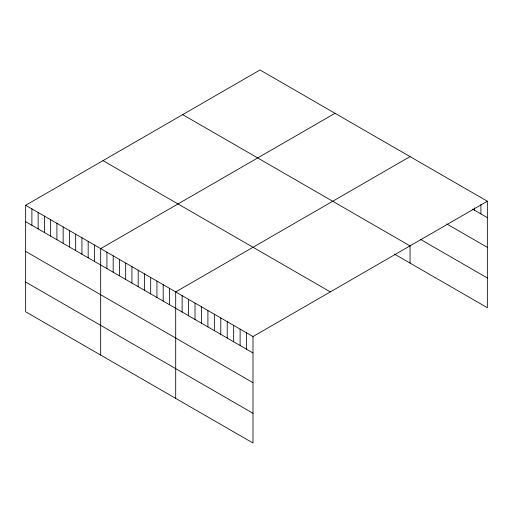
<?xml version="1.0" encoding="UTF-8"?>
<svg xmlns="http://www.w3.org/2000/svg" width="513" height="513" viewBox="0 0 513 513"><rect width="100%" height="100%" fill="white"/><g stroke="black" fill="none" stroke-linecap="round" stroke-linejoin="round"><path stroke-width="0.77" d="M487.35 201.237L252.992 336.541L252.992 443.02L25.65 311.763L25.65 205.283L260.008 69.98L487.35 201.237L487.35 307.717L394.42 254.07M335.027 113.296L100.676 248.6L100.676 355.079M410.054 156.606L175.696 291.91L175.696 398.396M472.537 209.092L487.35 217.64M446.772 223.937L487.35 247.369M420.359 239.314L487.35 277.995M182.666 114.63L410.015 245.887M102.985 160.633L330.334 291.891M25.65 205.283L252.992 336.541M25.65 221.693L252.992 352.944M25.65 251.415L252.992 382.672M25.65 282.041L252.992 413.298M480.905 204.546L480.905 213.927M474.467 207.861L474.467 210.208M410.054 245.259L410.054 263.092M246.554 332.822L246.554 349.231M240.11 329.102L240.11 345.512M233.671 325.383L233.671 341.793M227.227 321.664L227.227 338.073M220.789 317.945L220.789 334.354M214.344 314.225L214.344 330.635M207.906 310.506L207.906 326.916M201.462 306.787L201.462 323.196M195.023 303.068L195.023 319.477M188.579 299.348L188.579 315.758M182.141 295.629L182.141 312.039M169.444 288.3L169.444 304.709M163.192 284.689L163.192 301.099M156.94 281.086L156.94 297.489M150.687 277.475L150.687 293.878M144.435 273.865L144.435 290.275M138.183 270.255L138.183 286.664M131.931 266.645L131.931 283.054M125.679 263.034L125.679 279.444M119.433 259.424L119.433 275.834M113.181 255.814L113.181 272.223M106.928 252.204L106.928 268.613M94.424 244.99L94.424 261.393M88.172 241.379L88.172 257.789M81.92 237.769L81.92 254.179M75.668 234.159L75.668 250.568M69.415 230.549L69.415 246.958M63.163 226.938L63.163 243.348M56.911 223.328L56.911 239.738M50.659 219.718L50.659 236.127M44.407 216.114L44.407 232.517M38.154 212.504L38.154 228.907M31.902 208.894L31.902 225.303"/></g></svg>
